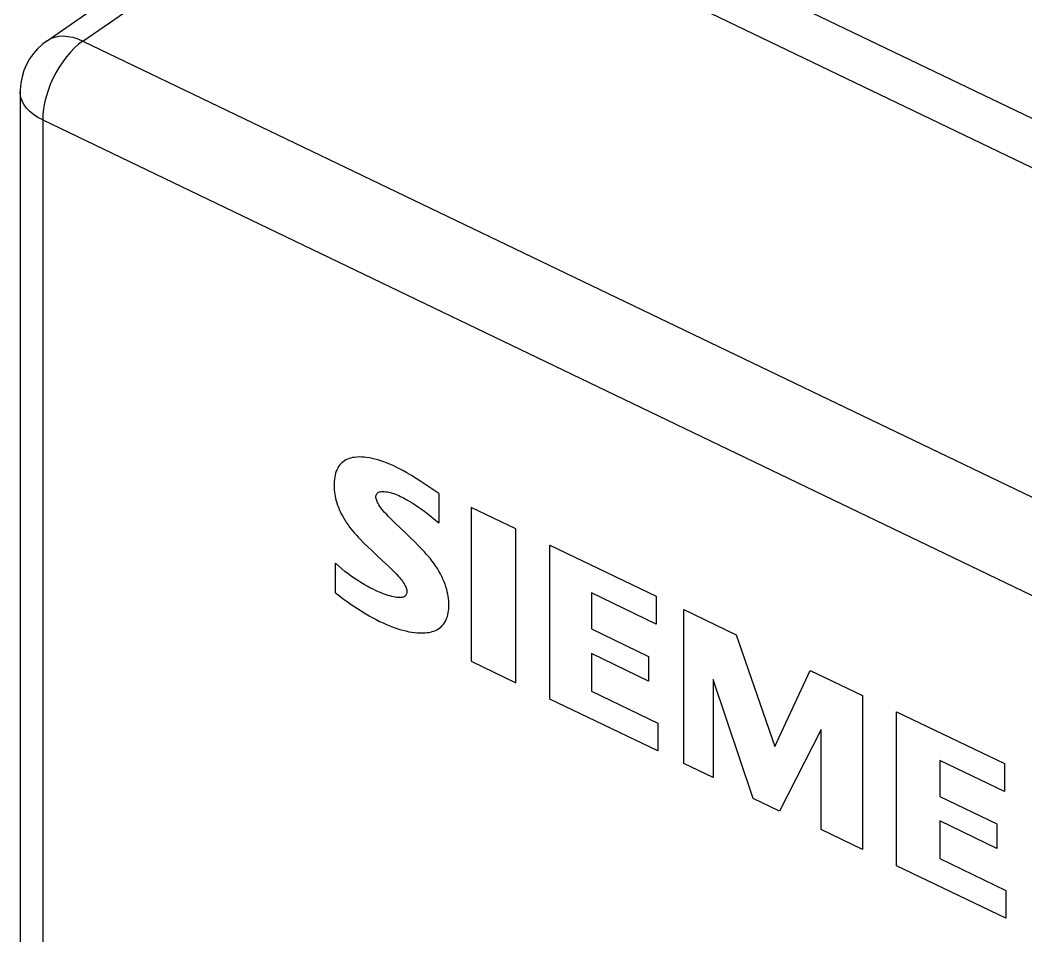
# Model space of a CAD drawing. Extents: x 0 to 420, y 0 to 297.
# Drawn here: x 150.88 to 166.93, y 164.88 to 179.49 of the extents above; entities that cross this region are included whole.
import ezdxf

# ---------------------------------------------------------------- set-up
doc = ezdxf.new("R2010")
doc.units = 0
doc.header["$LTSCALE"] = 23.1
doc.layers.add('40000_ISO', color=7, linetype='CONTINUOUS')

msp = doc.modelspace()

# ---------------------------------------------------------------- linework, layer by layer
at = {"layer": '40000_ISO', "color": 7, "linetype": 'CONTINUOUS'}
for p, q in [((210.089, 157.221), (156.678, 182.895)), ((151.309, 179.164), (156.104, 182.49)), ((151.879, 179.159), (156.358, 182.265)), ((209.769, 156.591), (156.358, 182.265)), ((151.309, 179.164), (151.23, 179.104)), ((151.309, 179.164), (151.365, 179.197)), ((151.365, 179.197), (151.427, 179.22)), ((151.427, 179.22), (151.495, 179.235)), ((151.495, 179.235), (151.566, 179.239)), ((151.566, 179.239), (151.641, 179.233)), ((151.641, 179.233), (151.719, 179.218)), ((151.719, 179.218), (151.799, 179.193)), ((151.799, 179.193), (151.879, 179.159)), ((151.879, 179.159), (151.812, 179.108)), ((151.879, 179.159), (205.29, 153.486)), ((151.09, 178.957), (151.031, 178.873)), ((151.157, 179.035), (151.09, 178.957)), ((151.23, 179.104), (151.157, 179.035)), ((151.681, 178.982), (151.619, 178.908)), ((151.746, 179.049), (151.681, 178.982)), ((151.812, 179.108), (151.746, 179.049)), ((151.031, 178.873), (150.981, 178.783)), ((151.559, 178.828), (151.503, 178.742)), ((151.619, 178.908), (151.559, 178.828)), ((150.94, 178.686), (150.909, 178.588)), ((150.981, 178.783), (150.94, 178.686)), ((151.451, 178.653), (151.403, 178.559)), ((151.503, 178.742), (151.451, 178.653)), ((150.889, 178.484), (150.88, 178.381)), ((150.909, 178.588), (150.889, 178.484)), ((151.403, 178.559), (151.361, 178.464)), ((150.88, 178.381), (150.879, 178.343)), ((150.88, 178.32), (150.879, 178.343)), ((150.879, 178.343), (150.879, 143.233)), ((150.889, 178.26), (150.88, 178.32)), ((151.325, 178.367), (151.294, 178.269)), ((151.361, 178.464), (151.325, 178.367)), ((150.91, 178.201), (150.889, 178.26)), ((150.941, 178.143), (150.91, 178.201)), ((151.27, 178.173), (151.253, 178.078)), ((151.294, 178.269), (151.27, 178.173)), ((150.982, 178.088), (150.941, 178.143)), ((151.033, 178.035), (150.982, 178.088)), ((151.093, 177.986), (151.033, 178.035)), ((151.253, 178.078), (151.243, 177.987)), ((151.162, 177.94), (151.093, 177.986)), ((151.239, 177.899), (151.162, 177.94)), ((151.243, 177.987), (151.239, 177.899)), ((151.239, 177.899), (151.239, 142.789)), ((151.239, 177.899), (204.65, 152.225)), ((155.978, 172.389), (155.962, 172.367)), ((155.995, 172.409), (155.978, 172.389)), ((156.013, 172.427), (155.995, 172.409)), ((156.033, 172.444), (156.013, 172.427)), ((156.055, 172.46), (156.033, 172.444)), ((156.079, 172.473), (156.055, 172.46)), ((156.104, 172.485), (156.079, 172.473)), ((156.13, 172.495), (156.104, 172.485)), ((156.157, 172.503), (156.13, 172.495)), ((156.185, 172.51), (156.157, 172.503)), ((156.214, 172.515), (156.185, 172.51)), ((156.251, 172.519), (156.214, 172.515)), ((156.289, 172.521), (156.251, 172.519)), ((156.328, 172.52), (156.289, 172.521)), ((156.368, 172.518), (156.328, 172.52)), ((156.408, 172.514), (156.368, 172.518)), ((156.452, 172.507), (156.408, 172.514)), ((156.497, 172.498), (156.452, 172.507)), ((156.542, 172.487), (156.497, 172.498)), ((156.588, 172.475), (156.542, 172.487)), ((156.634, 172.46), (156.588, 172.475)), ((156.685, 172.443), (156.634, 172.46)), ((156.737, 172.424), (156.685, 172.443)), ((156.788, 172.403), (156.737, 172.424)), ((156.84, 172.38), (156.788, 172.403)), ((156.892, 172.355), (156.84, 172.38)), ((155.906, 172.232), (155.899, 172.2)), ((155.914, 172.263), (155.906, 172.232)), ((155.925, 172.293), (155.914, 172.263)), ((155.936, 172.319), (155.925, 172.293)), ((155.948, 172.343), (155.936, 172.319)), ((155.962, 172.367), (155.948, 172.343)), ((156.945, 172.327), (156.892, 172.355)), ((156.999, 172.298), (156.945, 172.327)), ((157.052, 172.267), (156.999, 172.298)), ((157.127, 172.223), (157.052, 172.267)), ((157.201, 172.176), (157.127, 172.223)), ((155.889, 172.097), (155.888, 172.061)), ((155.888, 172.061), (155.889, 172.028)), ((155.891, 172.132), (155.889, 172.097)), ((155.894, 172.167), (155.891, 172.132)), ((155.899, 172.2), (155.894, 172.167)), ((157.275, 172.129), (157.201, 172.176)), ((157.37, 172.066), (157.275, 172.129)), ((157.561, 171.939), (157.37, 172.066)), ((155.889, 172.028), (155.891, 171.995)), ((155.891, 171.995), (155.895, 171.961)), ((155.895, 171.961), (155.899, 171.927)), ((155.899, 171.927), (155.905, 171.893)), ((156.557, 171.886), (156.558, 171.898)), ((156.558, 171.898), (156.56, 171.91)), ((156.56, 171.91), (156.564, 171.921)), ((156.564, 171.921), (156.569, 171.931)), ((156.569, 171.931), (156.575, 171.94)), ((156.575, 171.94), (156.583, 171.948)), ((156.583, 171.948), (156.593, 171.955)), ((156.593, 171.955), (156.603, 171.96)), ((156.603, 171.96), (156.615, 171.964)), ((156.615, 171.964), (156.627, 171.967)), ((156.627, 171.967), (156.648, 171.969)), ((156.648, 171.969), (156.669, 171.97)), ((156.669, 171.97), (156.691, 171.969)), ((156.691, 171.969), (156.714, 171.967)), ((156.714, 171.967), (156.739, 171.963)), ((156.739, 171.963), (156.764, 171.958)), ((156.764, 171.958), (156.789, 171.952)), ((156.789, 171.952), (156.815, 171.945)), ((156.815, 171.945), (156.842, 171.937)), ((156.842, 171.937), (156.868, 171.928)), ((156.868, 171.928), (156.895, 171.917)), ((156.895, 171.917), (156.923, 171.905)), ((156.923, 171.905), (156.95, 171.892)), ((157.561, 171.939), (157.561, 171.469)), ((155.905, 171.893), (155.913, 171.858)), ((155.913, 171.858), (155.922, 171.823)), ((155.922, 171.823), (155.932, 171.788)), ((155.932, 171.788), (155.944, 171.753)), ((155.944, 171.753), (155.957, 171.719)), ((156.558, 171.871), (156.557, 171.886)), ((156.561, 171.857), (156.558, 171.871)), ((156.565, 171.842), (156.561, 171.857)), ((156.57, 171.826), (156.565, 171.842)), ((156.576, 171.811), (156.57, 171.826)), ((156.583, 171.795), (156.576, 171.811)), ((156.591, 171.78), (156.583, 171.795)), ((156.605, 171.755), (156.591, 171.78)), ((156.621, 171.731), (156.605, 171.755)), ((156.95, 171.892), (156.996, 171.87)), ((156.996, 171.87), (157.042, 171.845)), ((157.042, 171.845), (157.087, 171.818)), ((157.087, 171.818), (157.133, 171.79)), ((157.133, 171.79), (157.184, 171.757)), ((157.184, 171.757), (157.235, 171.722)), ((155.957, 171.719), (155.972, 171.684)), ((155.972, 171.684), (155.987, 171.649)), ((155.987, 171.649), (156.004, 171.615)), ((156.004, 171.615), (156.022, 171.581)), ((156.022, 171.581), (156.043, 171.544)), ((156.637, 171.708), (156.621, 171.731)), ((156.654, 171.685), (156.637, 171.708)), ((156.673, 171.663), (156.654, 171.685)), ((156.691, 171.642), (156.673, 171.663)), ((156.723, 171.606), (156.691, 171.642)), ((156.757, 171.571), (156.723, 171.606)), ((157.235, 171.722), (157.286, 171.686)), ((157.286, 171.686), (157.336, 171.649)), ((157.336, 171.649), (157.393, 171.606)), ((157.393, 171.606), (157.449, 171.561)), ((158.077, 171.717), (158.077, 169.261)), ((158.79, 171.374), (158.077, 171.717)), ((156.043, 171.544), (156.065, 171.508)), ((156.065, 171.508), (156.088, 171.472)), ((156.088, 171.472), (156.112, 171.437)), ((156.112, 171.437), (156.137, 171.403)), ((156.79, 171.537), (156.757, 171.571)), ((156.824, 171.504), (156.79, 171.537)), ((156.858, 171.47), (156.824, 171.504)), ((156.943, 171.389), (156.858, 171.47)), ((157.449, 171.561), (157.505, 171.515)), ((157.505, 171.515), (157.561, 171.469)), ((156.137, 171.403), (156.163, 171.369)), ((156.163, 171.369), (156.189, 171.336)), ((156.189, 171.336), (156.217, 171.304)), ((156.217, 171.304), (156.245, 171.272)), ((156.245, 171.272), (156.274, 171.241)), ((157.028, 171.308), (156.943, 171.389)), ((157.113, 171.227), (157.028, 171.308)), ((158.79, 168.918), (158.79, 171.374)), ((156.274, 171.241), (156.303, 171.211)), ((156.303, 171.211), (156.365, 171.148)), ((156.365, 171.148), (156.428, 171.087)), ((157.176, 171.165), (157.113, 171.227)), ((157.238, 171.102), (157.176, 171.165)), ((157.3, 171.038), (157.238, 171.102)), ((159.331, 168.658), (159.331, 171.114)), ((159.331, 171.114), (161.028, 170.298)), ((156.428, 171.087), (156.491, 171.026)), ((156.491, 171.026), (156.577, 170.945)), ((156.577, 170.945), (156.664, 170.864)), ((157.331, 171.005), (157.3, 171.038)), ((157.361, 170.972), (157.331, 171.005)), ((157.391, 170.938), (157.361, 170.972)), ((157.42, 170.904), (157.391, 170.938)), ((155.913, 170.353), (155.913, 170.824)), ((155.963, 170.78), (155.913, 170.824)), ((156.013, 170.737), (155.963, 170.78)), ((156.664, 170.864), (156.751, 170.783)), ((156.751, 170.783), (156.785, 170.75)), ((157.451, 170.865), (157.42, 170.904)), ((157.481, 170.824), (157.451, 170.865)), ((157.509, 170.783), (157.481, 170.824)), ((157.537, 170.741), (157.509, 170.783)), ((156.063, 170.696), (156.013, 170.737)), ((156.114, 170.656), (156.063, 170.696)), ((156.164, 170.619), (156.114, 170.656)), ((156.215, 170.583), (156.164, 170.619)), ((156.785, 170.75), (156.819, 170.717)), ((156.819, 170.717), (156.852, 170.684)), ((156.852, 170.684), (156.885, 170.649)), ((156.885, 170.649), (156.918, 170.614)), ((156.918, 170.614), (156.934, 170.596)), ((157.563, 170.698), (157.537, 170.741)), ((157.587, 170.654), (157.563, 170.698)), ((157.608, 170.613), (157.587, 170.654)), ((157.627, 170.572), (157.608, 170.613)), ((156.266, 170.549), (156.215, 170.583)), ((156.317, 170.516), (156.266, 170.549)), ((156.368, 170.486), (156.317, 170.516)), ((156.419, 170.457), (156.368, 170.486)), ((156.47, 170.43), (156.419, 170.457)), ((156.934, 170.596), (156.949, 170.577)), ((156.949, 170.577), (156.965, 170.558)), ((156.965, 170.558), (156.979, 170.539)), ((156.979, 170.539), (156.993, 170.519)), ((156.993, 170.519), (157.006, 170.499)), ((157.006, 170.499), (157.018, 170.478)), ((157.018, 170.478), (157.026, 170.463)), ((157.026, 170.463), (157.033, 170.448)), ((157.645, 170.53), (157.627, 170.572)), ((157.661, 170.489), (157.645, 170.53)), ((157.675, 170.447), (157.661, 170.489)), ((155.913, 170.353), (155.974, 170.306)), ((155.974, 170.306), (156.036, 170.259)), ((156.521, 170.404), (156.47, 170.43)), ((156.56, 170.386), (156.521, 170.404)), ((156.6, 170.368), (156.56, 170.386)), ((156.639, 170.351), (156.6, 170.368)), ((156.675, 170.337), (156.639, 170.351)), ((156.71, 170.324), (156.675, 170.337)), ((156.746, 170.312), (156.71, 170.324)), ((156.777, 170.303), (156.746, 170.312)), ((156.809, 170.294), (156.777, 170.303)), ((156.84, 170.287), (156.809, 170.294)), ((157.008, 170.291), (156.996, 170.286)), ((157.019, 170.298), (157.008, 170.291)), ((157.028, 170.307), (157.019, 170.298)), ((157.035, 170.315), (157.028, 170.307)), ((157.033, 170.448), (157.039, 170.432)), ((157.041, 170.325), (157.035, 170.315)), ((157.039, 170.432), (157.044, 170.417)), ((157.046, 170.336), (157.041, 170.325)), ((157.044, 170.417), (157.048, 170.403)), ((157.049, 170.348), (157.046, 170.336)), ((157.048, 170.403), (157.05, 170.388)), ((157.051, 170.361), (157.049, 170.348)), ((157.05, 170.388), (157.052, 170.374)), ((157.052, 170.374), (157.051, 170.361)), ((157.687, 170.406), (157.675, 170.447)), ((157.696, 170.37), (157.687, 170.406)), ((157.704, 170.334), (157.696, 170.37)), ((157.71, 170.298), (157.704, 170.334)), ((157.715, 170.263), (157.71, 170.298)), ((159.995, 170.351), (159.995, 169.776)), ((161.028, 169.854), (159.995, 170.351)), ((161.028, 170.298), (161.028, 169.854)), ((156.036, 170.259), (156.098, 170.213)), ((156.098, 170.213), (156.16, 170.169)), ((156.16, 170.169), (156.219, 170.129)), ((156.219, 170.129), (156.277, 170.091)), ((156.864, 170.282), (156.84, 170.287)), ((156.888, 170.279), (156.864, 170.282)), ((156.912, 170.277), (156.888, 170.279)), ((156.935, 170.276), (156.912, 170.277)), ((156.957, 170.277), (156.935, 170.276)), ((156.971, 170.279), (156.957, 170.277)), ((156.984, 170.282), (156.971, 170.279)), ((156.996, 170.286), (156.984, 170.282)), ((157.718, 170.228), (157.715, 170.263)), ((157.72, 170.193), (157.718, 170.228)), ((157.72, 170.159), (157.72, 170.193)), ((157.72, 170.127), (157.72, 170.159)), ((156.277, 170.091), (156.336, 170.053)), ((156.336, 170.053), (156.395, 170.018)), ((156.395, 170.018), (156.45, 169.985)), ((156.45, 169.985), (156.505, 169.955)), ((157.689, 169.952), (157.697, 169.978)), ((157.697, 169.978), (157.705, 170.006)), ((157.705, 170.006), (157.71, 170.035)), ((157.71, 170.035), (157.715, 170.065)), ((157.715, 170.065), (157.718, 170.096)), ((157.718, 170.096), (157.72, 170.127)), ((161.471, 167.629), (161.471, 170.085)), ((161.471, 170.085), (162.307, 169.684)), ((156.505, 169.955), (156.56, 169.926)), ((156.56, 169.926), (156.616, 169.898)), ((156.616, 169.898), (156.67, 169.872)), ((156.67, 169.872), (156.725, 169.848)), ((156.725, 169.848), (156.779, 169.826)), ((156.779, 169.826), (156.833, 169.805)), ((157.575, 169.794), (157.596, 169.811)), ((157.596, 169.811), (157.616, 169.831)), ((157.616, 169.831), (157.634, 169.852)), ((157.634, 169.852), (157.651, 169.875)), ((157.651, 169.875), (157.666, 169.9)), ((157.666, 169.9), (157.679, 169.926)), ((157.679, 169.926), (157.689, 169.952)), ((156.833, 169.805), (156.888, 169.786)), ((156.888, 169.786), (156.937, 169.77)), ((156.937, 169.77), (156.986, 169.756)), ((156.986, 169.756), (157.034, 169.744)), ((157.034, 169.744), (157.082, 169.733)), ((157.082, 169.733), (157.13, 169.725)), ((157.13, 169.725), (157.174, 169.719)), ((157.174, 169.719), (157.217, 169.715)), ((157.217, 169.715), (157.26, 169.713)), ((157.26, 169.713), (157.302, 169.713)), ((157.302, 169.713), (157.343, 169.715)), ((157.343, 169.715), (157.372, 169.718)), ((157.372, 169.718), (157.4, 169.722)), ((157.4, 169.722), (157.427, 169.727)), ((157.427, 169.727), (157.454, 169.734)), ((157.454, 169.734), (157.48, 169.743)), ((157.48, 169.743), (157.505, 169.753)), ((157.505, 169.753), (157.53, 169.764)), ((157.53, 169.764), (157.553, 169.778)), ((157.553, 169.778), (157.575, 169.794)), ((159.995, 169.776), (160.905, 169.338)), ((162.307, 169.684), (162.922, 167.899)), ((159.995, 169.384), (159.995, 168.783)), ((160.905, 168.946), (159.995, 169.384)), ((160.905, 169.338), (160.905, 168.946)), ((158.077, 169.261), (158.79, 168.918)), ((162.922, 167.899), (163.488, 169.116)), ((163.488, 169.116), (164.324, 168.714)), ((161.938, 168.972), (161.938, 167.405)), ((162.578, 167.071), (161.938, 168.972)), ((159.995, 168.783), (161.053, 168.275)), ((164.324, 168.714), (164.324, 166.258)), ((161.053, 167.83), (159.331, 168.658)), ((164.865, 165.998), (164.865, 168.454)), ((164.865, 168.454), (166.586, 167.627)), ((161.053, 168.275), (161.053, 167.83)), ((163.66, 168.171), (162.996, 166.87)), ((163.66, 166.577), (163.66, 168.171)), ((161.938, 167.405), (161.471, 167.629)), ((165.553, 167.679), (165.553, 167.104)), ((166.586, 167.183), (165.553, 167.679)), ((166.586, 167.627), (166.586, 167.183)), ((165.553, 167.104), (166.463, 166.667)), ((162.996, 166.87), (162.578, 167.071)), ((165.553, 166.712), (165.553, 166.111)), ((166.463, 166.275), (165.553, 166.712)), ((166.463, 166.667), (166.463, 166.275)), ((164.324, 166.258), (163.66, 166.577)), ((166.611, 165.159), (164.865, 165.998)), ((165.553, 166.111), (166.611, 165.603)), ((166.611, 165.603), (166.611, 165.159))]:
    msp.add_line(p, q, dxfattribs=at)

doc.saveas('drawing.dxf')
